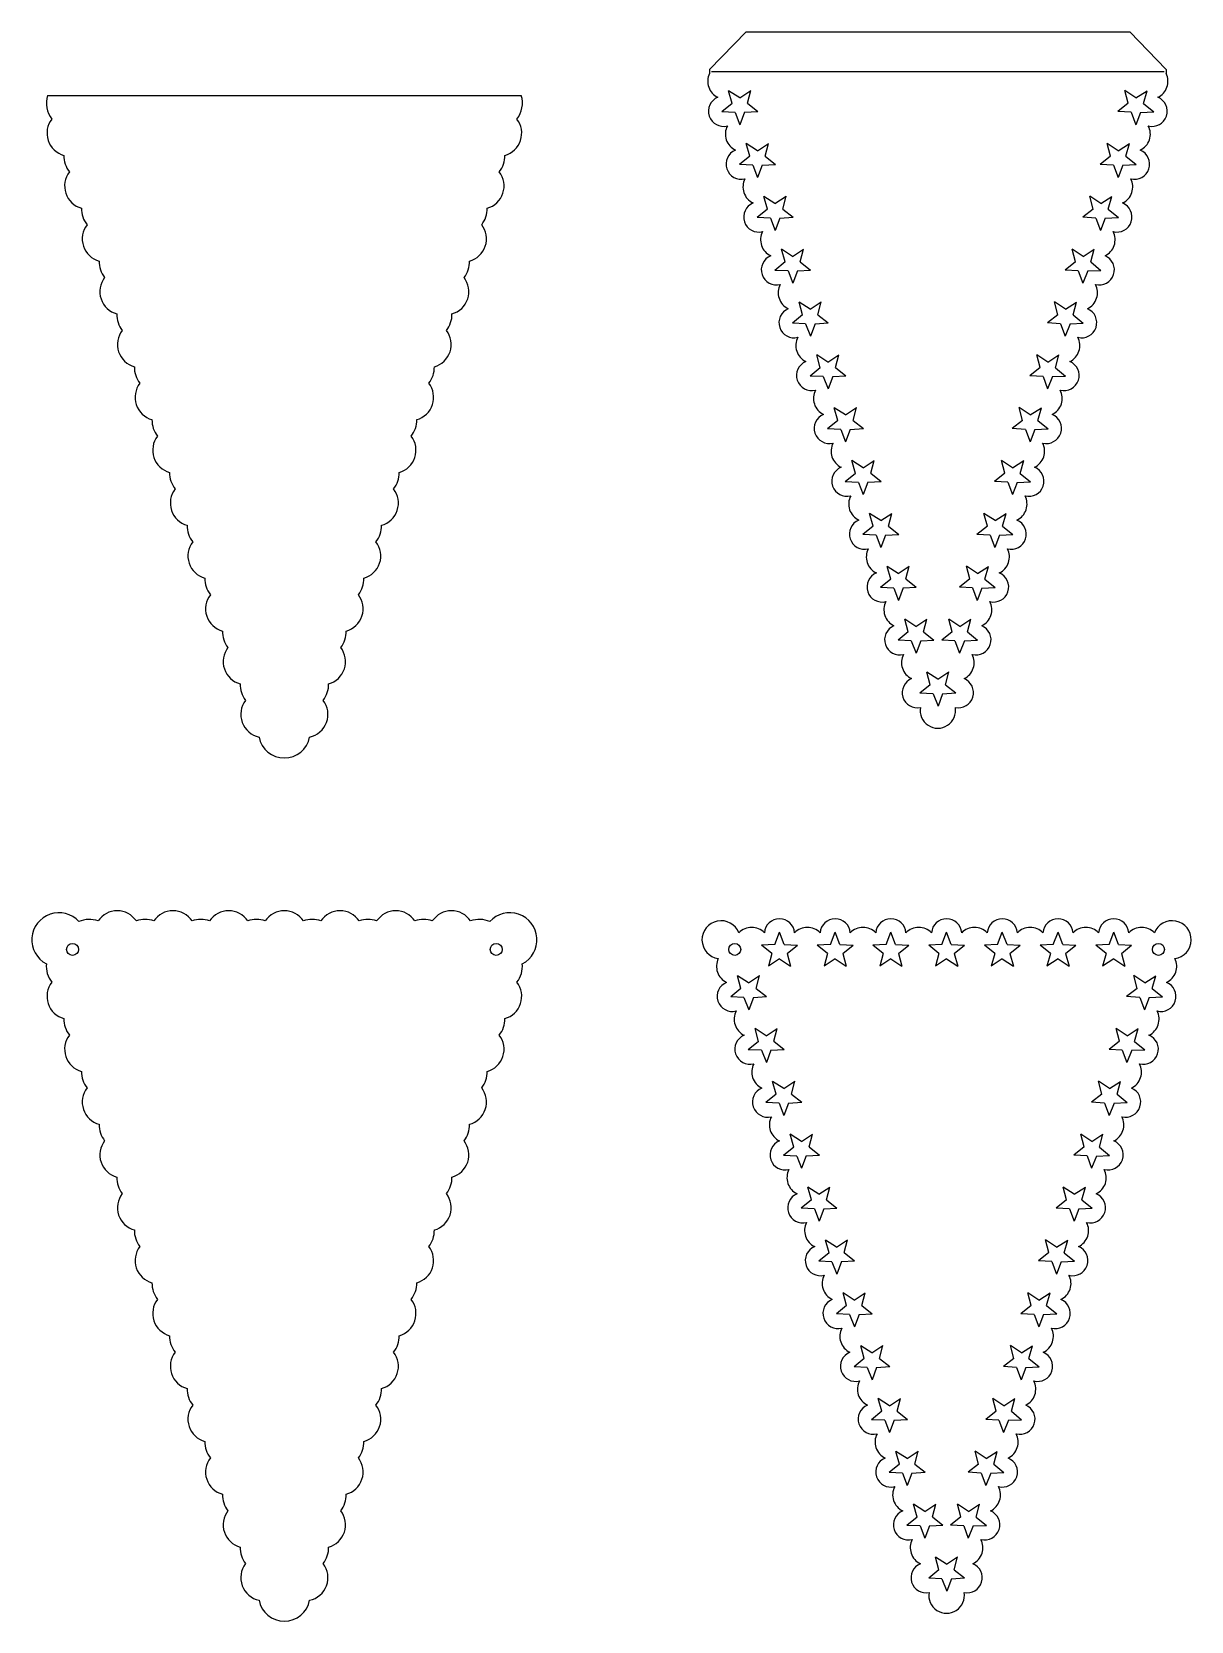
# Model space of a CAD drawing. Extents: x -1634 to -1343, y -378 to 21.
import ezdxf

# ---------------------------------------------------------------- set-up
doc = ezdxf.new("R2010")
doc.units = 0
doc.layers.get('0').update_dxf_attribs({"linetype": 'CONTINUOUS'})

msp = doc.modelspace()

# ---------------------------------------------------------------- linework, layer by layer
for p, q in [((-1454.515443, 21.097792), (-1463.695094, 11.595146)), ((-1454.515443, 21.097792), (-1358.091539, 21.097792)), ((-1358.091539, 21.097792), (-1348.911888, 11.595146)), ((-1463.695094, 11.595146), (-1463.695094, 10.595146)), ((-1463.195101, 11.097792), (-1349.409242, 11.097792)), ((-1348.911888, 11.595146), (-1348.911888, 10.595146)), ((-1630.077237, 5.110629), (-1511.006795, 5.110629)), ((-1456.08672, 4.500451), (-1458.883103, 6.293285)), ((-1457.993456, 3.092889), (-1458.883103, 6.293285)), ((-1456.08672, 4.500451), (-1453.317878, 6.335533)), ((-1454.158834, 3.121999), (-1453.317878, 6.335533)), ((-1358.448148, 3.121999), (-1359.289104, 6.335533)), ((-1356.520262, 4.500451), (-1359.289104, 6.335533)), ((-1356.520262, 4.500451), (-1353.723879, 6.293285)), ((-1354.613526, 3.092889), (-1353.723879, 6.293285)), ((-1457.993456, 3.092889), (-1460.562671, 0.987386)), ((-1457.243998, 0.844514), (-1460.562671, 0.987386)), ((-1457.243998, 0.844514), (-1456.035478, -2.24959)), ((-1454.874071, 0.862505), (-1456.035478, -2.24959)), ((-1454.874071, 0.862505), (-1451.557949, 1.055746)), ((-1454.158834, 3.121999), (-1451.557949, 1.055746)), ((-1358.448148, 3.121999), (-1361.049033, 1.055746)), ((-1357.732911, 0.862505), (-1361.049033, 1.055746)), ((-1357.732911, 0.862505), (-1356.571504, -2.24959)), ((-1355.362984, 0.844514), (-1356.571504, -2.24959)), ((-1355.362984, 0.844514), (-1352.04431, 0.987386)), ((-1354.613526, 3.092889), (-1352.04431, 0.987386)), ((-1453.566267, -10.188677), (-1454.455914, -6.988281)), ((-1451.659531, -8.781115), (-1454.455914, -6.988281)), ((-1451.659531, -8.781115), (-1448.890689, -6.946033)), ((-1449.731645, -10.159567), (-1448.890689, -6.946033)), ((-1360.947451, -8.781115), (-1363.716293, -6.946033)), ((-1362.875337, -10.159567), (-1363.716293, -6.946033)), ((-1360.947451, -8.781115), (-1358.151068, -6.988281)), ((-1359.040715, -10.188677), (-1358.151068, -6.988281)), ((-1453.566267, -10.188677), (-1456.135482, -12.29418)), ((-1449.731645, -10.159567), (-1447.13076, -12.22582)), ((-1362.875337, -10.159567), (-1365.476222, -12.22582)), ((-1359.040715, -10.188677), (-1356.471499, -12.29418)), ((-1452.816809, -12.437052), (-1456.135482, -12.29418)), ((-1452.816809, -12.437052), (-1451.608289, -15.531156)), ((-1450.446882, -12.419061), (-1451.608289, -15.531156)), ((-1450.446882, -12.419061), (-1447.13076, -12.22582)), ((-1362.1601, -12.419061), (-1365.476222, -12.22582)), ((-1362.1601, -12.419061), (-1360.998693, -15.531156)), ((-1359.790173, -12.437052), (-1360.998693, -15.531156)), ((-1359.790173, -12.437052), (-1356.471499, -12.29418)), ((-1449.139078, -23.470243), (-1451.708293, -25.575746)), ((-1449.139078, -23.470243), (-1450.028725, -20.269847)), ((-1447.232342, -22.062681), (-1450.028725, -20.269847)), ((-1447.232342, -22.062681), (-1444.4635, -20.227599)), ((-1445.304456, -23.441133), (-1444.4635, -20.227599)), ((-1445.304456, -23.441133), (-1442.703571, -25.507386)), ((-1367.302526, -23.441133), (-1369.903411, -25.507386)), ((-1367.302526, -23.441133), (-1368.143482, -20.227599)), ((-1365.37464, -22.062681), (-1368.143482, -20.227599)), ((-1365.37464, -22.062681), (-1362.578257, -20.269847)), ((-1363.467904, -23.470243), (-1362.578257, -20.269847)), ((-1363.467904, -23.470243), (-1360.898688, -25.575746)), ((-1448.38962, -25.718618), (-1451.708293, -25.575746)), ((-1448.38962, -25.718618), (-1447.1811, -28.812723)), ((-1446.019693, -25.700627), (-1447.1811, -28.812723)), ((-1446.019693, -25.700627), (-1442.703571, -25.507386)), ((-1366.587289, -25.700627), (-1369.903411, -25.507386)), ((-1366.587289, -25.700627), (-1365.425882, -28.812723)), ((-1364.217362, -25.718618), (-1365.425882, -28.812723)), ((-1364.217362, -25.718618), (-1360.898688, -25.575746)), ((-1442.805153, -35.344247), (-1445.601536, -33.551414)), ((-1444.711889, -36.751809), (-1445.601536, -33.551414)), ((-1442.805153, -35.344247), (-1440.036311, -33.509165)), ((-1440.877267, -36.7227), (-1440.036311, -33.509165)), ((-1371.729715, -36.7227), (-1372.570671, -33.509165)), ((-1369.801829, -35.344247), (-1372.570671, -33.509165)), ((-1369.801829, -35.344247), (-1367.005446, -33.551414)), ((-1367.895093, -36.751809), (-1367.005446, -33.551414)), ((-1444.711889, -36.751809), (-1447.281104, -38.857312)), ((-1443.962431, -39.000184), (-1447.281104, -38.857312)), ((-1443.962431, -39.000184), (-1442.753911, -42.094289)), ((-1441.592504, -38.982193), (-1442.753911, -42.094289)), ((-1441.592504, -38.982193), (-1438.276382, -38.788953)), ((-1440.877267, -36.7227), (-1438.276382, -38.788953)), ((-1371.729715, -36.7227), (-1374.3306, -38.788953)), ((-1371.014478, -38.982193), (-1374.3306, -38.788953)), ((-1371.014478, -38.982193), (-1369.853071, -42.094289)), ((-1368.644551, -39.000184), (-1369.853071, -42.094289)), ((-1368.644551, -39.000184), (-1365.325877, -38.857312)), ((-1367.895093, -36.751809), (-1365.325877, -38.857312)), ((-1440.2847, -50.033375), (-1441.174347, -46.83298)), ((-1438.377964, -48.625813), (-1441.174347, -46.83298)), ((-1438.377964, -48.625813), (-1435.609122, -46.790731)), ((-1436.450078, -50.004266), (-1435.609122, -46.790731)), ((-1376.156904, -50.004266), (-1376.99786, -46.790731)), ((-1374.229018, -48.625813), (-1376.99786, -46.790731)), ((-1374.229018, -48.625813), (-1371.432635, -46.83298)), ((-1372.322282, -50.033375), (-1371.432635, -46.83298)), ((-1440.2847, -50.033375), (-1442.853916, -52.138878)), ((-1436.450078, -50.004266), (-1433.849193, -52.070519)), ((-1376.156904, -50.004266), (-1378.757789, -52.070519)), ((-1372.322282, -50.033375), (-1369.753066, -52.138878)), ((-1439.535242, -52.28175), (-1442.853916, -52.138878)), ((-1439.535242, -52.28175), (-1438.326722, -55.375855)), ((-1437.165315, -52.263759), (-1438.326722, -55.375855)), ((-1437.165315, -52.263759), (-1433.849193, -52.070519)), ((-1375.441667, -52.263759), (-1378.757789, -52.070519)), ((-1375.441667, -52.263759), (-1374.28026, -55.375855)), ((-1373.07174, -52.28175), (-1374.28026, -55.375855)), ((-1373.07174, -52.28175), (-1369.753066, -52.138878)), ((-1435.857511, -63.314941), (-1438.426727, -65.420444)), ((-1435.857511, -63.314941), (-1436.747158, -60.114546)), ((-1433.950775, -61.907379), (-1436.747158, -60.114546)), ((-1433.950775, -61.907379), (-1431.181933, -60.072297)), ((-1432.022889, -63.285832), (-1431.181933, -60.072297)), ((-1432.022889, -63.285832), (-1429.422004, -65.352085)), ((-1380.584093, -63.285832), (-1383.184978, -65.352085)), ((-1380.584093, -63.285832), (-1381.425049, -60.072297)), ((-1378.656207, -61.907379), (-1381.425049, -60.072297)), ((-1378.656207, -61.907379), (-1375.859824, -60.114546)), ((-1376.749471, -63.314941), (-1375.859824, -60.114546)), ((-1376.749471, -63.314941), (-1374.180255, -65.420444)), ((-1435.108053, -65.563316), (-1438.426727, -65.420444)), ((-1435.108053, -65.563316), (-1433.899533, -68.657421)), ((-1432.738126, -65.545325), (-1433.899533, -68.657421)), ((-1432.738126, -65.545325), (-1429.422004, -65.352085)), ((-1379.868856, -65.545325), (-1383.184978, -65.352085)), ((-1379.868856, -65.545325), (-1378.707449, -68.657421)), ((-1377.498929, -65.563316), (-1378.707449, -68.657421)), ((-1377.498929, -65.563316), (-1374.180255, -65.420444)), ((-1431.430322, -76.596508), (-1432.319969, -73.396112)), ((-1429.523586, -75.188945), (-1432.319969, -73.396112)), ((-1429.523586, -75.188945), (-1426.754744, -73.353863)), ((-1427.5957, -76.567398), (-1426.754744, -73.353863)), ((-1385.011282, -76.567398), (-1385.852238, -73.353863)), ((-1383.083396, -75.188945), (-1385.852238, -73.353863)), ((-1383.083396, -75.188945), (-1380.287013, -73.396112)), ((-1381.17666, -76.596508), (-1380.287013, -73.396112)), ((-1431.430322, -76.596508), (-1433.999538, -78.70201)), ((-1430.680864, -78.844882), (-1433.999538, -78.70201)), ((-1430.680864, -78.844882), (-1429.472344, -81.938987)), ((-1428.310937, -78.826891), (-1429.472344, -81.938987)), ((-1428.310937, -78.826891), (-1424.994815, -78.633651)), ((-1427.5957, -76.567398), (-1424.994815, -78.633651)), ((-1385.011282, -76.567398), (-1387.612167, -78.633651)), ((-1384.296045, -78.826891), (-1387.612167, -78.633651)), ((-1384.296045, -78.826891), (-1383.134638, -81.938987)), ((-1381.926118, -78.844882), (-1383.134638, -81.938987)), ((-1381.926118, -78.844882), (-1378.607444, -78.70201)), ((-1381.17666, -76.596508), (-1378.607444, -78.70201)), ((-1427.003133, -89.878074), (-1427.89278, -86.677678)), ((-1425.096397, -88.470511), (-1427.89278, -86.677678)), ((-1425.096397, -88.470511), (-1422.327555, -86.635429)), ((-1423.168511, -89.848964), (-1422.327555, -86.635429)), ((-1389.438471, -89.848964), (-1390.279427, -86.635429)), ((-1387.510585, -88.470511), (-1390.279427, -86.635429)), ((-1387.510585, -88.470511), (-1384.714202, -86.677678)), ((-1385.603849, -89.878074), (-1384.714202, -86.677678)), ((-1427.003133, -89.878074), (-1429.572349, -91.983576)), ((-1423.168511, -89.848964), (-1420.567626, -91.915217)), ((-1389.438471, -89.848964), (-1392.039356, -91.915217)), ((-1385.603849, -89.878074), (-1383.034633, -91.983576)), ((-1426.253675, -92.126448), (-1429.572349, -91.983576)), ((-1426.253675, -92.126448), (-1425.045155, -95.220553)), ((-1423.883748, -92.108457), (-1425.045155, -95.220553)), ((-1423.883748, -92.108457), (-1420.567626, -91.915217)), ((-1388.723234, -92.108457), (-1392.039356, -91.915217)), ((-1388.723234, -92.108457), (-1387.561827, -95.220553)), ((-1386.353307, -92.126448), (-1387.561827, -95.220553)), ((-1386.353307, -92.126448), (-1383.034633, -91.983576)), ((-1422.575944, -103.15964), (-1425.14516, -105.265142)), ((-1422.575944, -103.15964), (-1423.465591, -99.959244)), ((-1420.669208, -101.752077), (-1423.465591, -99.959244)), ((-1420.669208, -101.752077), (-1417.900366, -99.916995)), ((-1418.741322, -103.13053), (-1417.900366, -99.916995)), ((-1418.741322, -103.13053), (-1416.140437, -105.196783)), ((-1393.86566, -103.13053), (-1396.466545, -105.196783)), ((-1393.86566, -103.13053), (-1394.706616, -99.916995)), ((-1391.937774, -101.752077), (-1394.706616, -99.916995)), ((-1391.937774, -101.752077), (-1389.141391, -99.959244)), ((-1390.031038, -103.15964), (-1389.141391, -99.959244)), ((-1390.031038, -103.15964), (-1387.461822, -105.265142)), ((-1421.826486, -105.408014), (-1425.14516, -105.265142)), ((-1421.826486, -105.408014), (-1420.617966, -108.502119)), ((-1419.456559, -105.390024), (-1420.617966, -108.502119)), ((-1419.456559, -105.390024), (-1416.140437, -105.196783)), ((-1393.150423, -105.390024), (-1396.466545, -105.196783)), ((-1393.150423, -105.390024), (-1391.989016, -108.502119)), ((-1390.780496, -105.408014), (-1391.989016, -108.502119)), ((-1390.780496, -105.408014), (-1387.461822, -105.265142)), ((-1418.148755, -116.441206), (-1419.038402, -113.24081)), ((-1416.242019, -115.033643), (-1419.038402, -113.24081)), ((-1416.242019, -115.033643), (-1413.473177, -113.198561)), ((-1414.314133, -116.412096), (-1413.473177, -113.198561)), ((-1398.292849, -116.412096), (-1399.133805, -113.198561)), ((-1396.364963, -115.033643), (-1399.133805, -113.198561)), ((-1396.364963, -115.033643), (-1393.56858, -113.24081)), ((-1394.458227, -116.441206), (-1393.56858, -113.24081)), ((-1418.148755, -116.441206), (-1420.717971, -118.546709)), ((-1417.399297, -118.68958), (-1420.717971, -118.546709)), ((-1417.399297, -118.68958), (-1416.190777, -121.783685)), ((-1415.02937, -118.67159), (-1416.190777, -121.783685)), ((-1415.02937, -118.67159), (-1411.713248, -118.478349)), ((-1414.314133, -116.412096), (-1411.713248, -118.478349)), ((-1398.292849, -116.412096), (-1400.893734, -118.478349)), ((-1397.577612, -118.67159), (-1400.893734, -118.478349)), ((-1397.577612, -118.67159), (-1396.416205, -121.783685)), ((-1395.207685, -118.68958), (-1396.416205, -121.783685)), ((-1395.207685, -118.68958), (-1391.889011, -118.546709)), ((-1394.458227, -116.441206), (-1391.889011, -118.546709)), ((-1413.721566, -129.722772), (-1414.611213, -126.522376)), ((-1411.81483, -128.315209), (-1414.611213, -126.522376)), ((-1411.81483, -128.315209), (-1409.045988, -126.480127)), ((-1409.886944, -129.693662), (-1409.045988, -126.480127)), ((-1400.792152, -128.315209), (-1403.560994, -126.480127)), ((-1402.720038, -129.693662), (-1403.560994, -126.480127)), ((-1400.792152, -128.315209), (-1397.995769, -126.522376)), ((-1398.885416, -129.722772), (-1397.995769, -126.522376)), ((-1413.721566, -129.722772), (-1416.290782, -131.828275)), ((-1410.602181, -131.953156), (-1407.286059, -131.759915)), ((-1409.886944, -129.693662), (-1407.286059, -131.759915)), ((-1402.720038, -129.693662), (-1405.320923, -131.759915)), ((-1402.004801, -131.953156), (-1405.320923, -131.759915)), ((-1398.885416, -129.722772), (-1396.3162, -131.828275)), ((-1412.972108, -131.971147), (-1416.290782, -131.828275)), ((-1412.972108, -131.971147), (-1411.763588, -135.065251)), ((-1410.602181, -131.953156), (-1411.763588, -135.065251)), ((-1402.004801, -131.953156), (-1400.843394, -135.065251)), ((-1399.634874, -131.971147), (-1400.843394, -135.065251)), ((-1399.634874, -131.971147), (-1396.3162, -131.828275)), ((-1406.314176, -141.596776), (-1403.545334, -139.761693)), ((-1404.386291, -142.975228), (-1403.545334, -139.761693)), ((-1408.220912, -143.004338), (-1410.790128, -145.109841)), ((-1406.314176, -141.596776), (-1409.110559, -139.803942)), ((-1408.220912, -143.004338), (-1409.110559, -139.803942)), ((-1404.386291, -142.975228), (-1401.785405, -145.041481)), ((-1407.471454, -145.252713), (-1410.790128, -145.109841)), ((-1407.471454, -145.252713), (-1406.262934, -148.346817)), ((-1405.101528, -145.234722), (-1406.262934, -148.346817)), ((-1405.101528, -145.234722), (-1401.785405, -145.041481)), ((-1447.288671, -208.265357), (-1446.103673, -205.162167)), ((-1444.918676, -208.265357), (-1446.103673, -205.162167)), ((-1433.288671, -208.265357), (-1432.103673, -205.162167)), ((-1430.918676, -208.265357), (-1432.103673, -205.162167)), ((-1419.288671, -208.265357), (-1418.103673, -205.162167)), ((-1416.918676, -208.265357), (-1418.103673, -205.162167)), ((-1405.288671, -208.265357), (-1404.103673, -205.162167)), ((-1402.918676, -208.265357), (-1404.103673, -205.162167)), ((-1391.288671, -208.265357), (-1390.103673, -205.162167)), ((-1388.918676, -208.265357), (-1390.103673, -205.162167)), ((-1377.288671, -208.265357), (-1376.103673, -205.162167)), ((-1374.918676, -208.265357), (-1376.103673, -205.162167)), ((-1363.288671, -208.265357), (-1362.103673, -205.162167)), ((-1360.918676, -208.265357), (-1362.103673, -205.162167)), ((-1447.288671, -208.265357), (-1450.606164, -208.433418)), ((-1448.021039, -210.519356), (-1450.606164, -208.433418)), ((-1448.021039, -210.519356), (-1448.886366, -213.726414)), ((-1444.918676, -208.265357), (-1441.601183, -208.433418)), ((-1444.186307, -210.519356), (-1441.601183, -208.433418)), ((-1444.186307, -210.519356), (-1443.320981, -213.726414)), ((-1433.288671, -208.265357), (-1436.606164, -208.433418)), ((-1434.021039, -210.519356), (-1436.606164, -208.433418)), ((-1434.021039, -210.519356), (-1434.886366, -213.726414)), ((-1430.918676, -208.265357), (-1427.601183, -208.433418)), ((-1430.186307, -210.519356), (-1427.601183, -208.433418)), ((-1430.186307, -210.519356), (-1429.320981, -213.726414)), ((-1419.288671, -208.265357), (-1422.606164, -208.433418)), ((-1420.021039, -210.519356), (-1422.606164, -208.433418)), ((-1420.021039, -210.519356), (-1420.886366, -213.726414)), ((-1416.918676, -208.265357), (-1413.601183, -208.433418)), ((-1416.186307, -210.519356), (-1413.601183, -208.433418)), ((-1416.186307, -210.519356), (-1415.320981, -213.726414)), ((-1405.288671, -208.265357), (-1408.606164, -208.433418)), ((-1406.021039, -210.519356), (-1408.606164, -208.433418)), ((-1406.021039, -210.519356), (-1406.886366, -213.726414)), ((-1402.918676, -208.265357), (-1399.601183, -208.433418)), ((-1402.186307, -210.519356), (-1399.601183, -208.433418)), ((-1402.186307, -210.519356), (-1401.320981, -213.726414)), ((-1391.288671, -208.265357), (-1394.606164, -208.433418)), ((-1392.021039, -210.519356), (-1394.606164, -208.433418)), ((-1392.021039, -210.519356), (-1392.886366, -213.726414)), ((-1388.918676, -208.265357), (-1385.601183, -208.433418)), ((-1388.186307, -210.519356), (-1385.601183, -208.433418)), ((-1388.186307, -210.519356), (-1387.320981, -213.726414)), ((-1377.288671, -208.265357), (-1380.606164, -208.433418)), ((-1378.021039, -210.519356), (-1380.606164, -208.433418)), ((-1378.021039, -210.519356), (-1378.886366, -213.726414)), ((-1374.918676, -208.265357), (-1371.601183, -208.433418)), ((-1374.186307, -210.519356), (-1371.601183, -208.433418)), ((-1374.186307, -210.519356), (-1373.320981, -213.726414)), ((-1363.288671, -208.265357), (-1366.606164, -208.433418)), ((-1364.021039, -210.519356), (-1366.606164, -208.433418)), ((-1364.021039, -210.519356), (-1364.886366, -213.726414)), ((-1360.918676, -208.265357), (-1357.601183, -208.433418)), ((-1360.186307, -210.519356), (-1357.601183, -208.433418)), ((-1360.186307, -210.519356), (-1359.320981, -213.726414)), ((-1446.103673, -211.912404), (-1448.886366, -213.726414)), ((-1446.103673, -211.912404), (-1443.320981, -213.726414)), ((-1432.103673, -211.912404), (-1434.886366, -213.726414)), ((-1432.103673, -211.912404), (-1429.320981, -213.726414)), ((-1418.103673, -211.912404), (-1420.886366, -213.726414)), ((-1418.103673, -211.912404), (-1415.320981, -213.726414)), ((-1404.103673, -211.912404), (-1406.886366, -213.726414)), ((-1404.103673, -211.912404), (-1401.320981, -213.726414)), ((-1390.103673, -211.912404), (-1392.886366, -213.726414)), ((-1390.103673, -211.912404), (-1387.320981, -213.726414)), ((-1376.103673, -211.912404), (-1378.886366, -213.726414)), ((-1376.103673, -211.912404), (-1373.320981, -213.726414)), ((-1362.103673, -211.912404), (-1364.886366, -213.726414)), ((-1362.103673, -211.912404), (-1359.320981, -213.726414)), ((-1455.793638, -219.326446), (-1458.362854, -221.431949)), ((-1455.793638, -219.326446), (-1456.683285, -216.12605)), ((-1453.886902, -217.918884), (-1456.683285, -216.12605)), ((-1453.886902, -217.918884), (-1451.11806, -216.083802)), ((-1451.959017, -219.297336), (-1451.11806, -216.083802)), ((-1451.959017, -219.297336), (-1449.358131, -221.363589)), ((-1356.24833, -219.297336), (-1358.849215, -221.363589)), ((-1354.320444, -217.918884), (-1357.089286, -216.083802)), ((-1356.24833, -219.297336), (-1357.089286, -216.083802)), ((-1354.320444, -217.918884), (-1351.524061, -216.12605)), ((-1352.413708, -219.326446), (-1351.524061, -216.12605)), ((-1352.413708, -219.326446), (-1349.844493, -221.431949)), ((-1455.04418, -221.574821), (-1458.362854, -221.431949)), ((-1455.04418, -221.574821), (-1453.83566, -224.668925)), ((-1452.674254, -221.55683), (-1453.83566, -224.668925)), ((-1452.674254, -221.55683), (-1449.358131, -221.363589)), ((-1355.533093, -221.55683), (-1358.849215, -221.363589)), ((-1355.533093, -221.55683), (-1354.371686, -224.668925)), ((-1353.163166, -221.574821), (-1354.371686, -224.668925)), ((-1353.163166, -221.574821), (-1349.844493, -221.431949)), ((-1449.459713, -231.20045), (-1452.256096, -229.407616)), ((-1451.366449, -232.608012), (-1452.256096, -229.407616)), ((-1449.459713, -231.20045), (-1446.690871, -229.365368)), ((-1447.531828, -232.578902), (-1446.690871, -229.365368)), ((-1360.675519, -232.578902), (-1361.516475, -229.365368)), ((-1358.747633, -231.20045), (-1361.516475, -229.365368)), ((-1358.747633, -231.20045), (-1355.95125, -229.407616)), ((-1356.840897, -232.608012), (-1355.95125, -229.407616)), ((-1451.366449, -232.608012), (-1453.935665, -234.713515)), ((-1450.616991, -234.856387), (-1453.935665, -234.713515)), ((-1450.616991, -234.856387), (-1449.408471, -237.950491)), ((-1448.247065, -234.838396), (-1449.408471, -237.950491)), ((-1448.247065, -234.838396), (-1444.930942, -234.645155)), ((-1447.531828, -232.578902), (-1444.930942, -234.645155)), ((-1360.675519, -232.578902), (-1363.276404, -234.645155)), ((-1359.960282, -234.838396), (-1363.276404, -234.645155)), ((-1359.960282, -234.838396), (-1358.798875, -237.950491)), ((-1357.590355, -234.856387), (-1358.798875, -237.950491)), ((-1357.590355, -234.856387), (-1354.271682, -234.713515)), ((-1356.840897, -232.608012), (-1354.271682, -234.713515)), ((-1445.032524, -244.482016), (-1447.828907, -242.689182)), ((-1446.93926, -245.889578), (-1447.828907, -242.689182)), ((-1445.032524, -244.482016), (-1442.263682, -242.646934)), ((-1443.104639, -245.860468), (-1442.263682, -242.646934)), ((-1365.102708, -245.860468), (-1365.943664, -242.646934)), ((-1363.174822, -244.482016), (-1365.943664, -242.646934)), ((-1363.174822, -244.482016), (-1360.378439, -242.689182)), ((-1361.268086, -245.889578), (-1360.378439, -242.689182)), ((-1446.93926, -245.889578), (-1449.508476, -247.995081)), ((-1443.104639, -245.860468), (-1440.503753, -247.926721)), ((-1365.102708, -245.860468), (-1367.703593, -247.926721)), ((-1361.268086, -245.889578), (-1358.698871, -247.995081)), ((-1446.189802, -248.137953), (-1449.508476, -247.995081)), ((-1446.189802, -248.137953), (-1444.981282, -251.232058)), ((-1443.819876, -248.119962), (-1444.981282, -251.232058)), ((-1443.819876, -248.119962), (-1440.503753, -247.926721)), ((-1364.387471, -248.119962), (-1367.703593, -247.926721)), ((-1364.387471, -248.119962), (-1363.226064, -251.232058)), ((-1362.017544, -248.137953), (-1363.226064, -251.232058)), ((-1362.017544, -248.137953), (-1358.698871, -247.995081)), ((-1442.512071, -259.171144), (-1445.081287, -261.276647)), ((-1442.512071, -259.171144), (-1443.401718, -255.970749)), ((-1440.605335, -257.763582), (-1443.401718, -255.970749)), ((-1440.605335, -257.763582), (-1437.836493, -255.9285)), ((-1438.67745, -259.142035), (-1437.836493, -255.9285)), ((-1438.67745, -259.142035), (-1436.076564, -261.208288)), ((-1369.529897, -259.142035), (-1372.130782, -261.208288)), ((-1369.529897, -259.142035), (-1370.370853, -255.9285)), ((-1367.602011, -257.763582), (-1370.370853, -255.9285)), ((-1367.602011, -257.763582), (-1364.805628, -255.970749)), ((-1365.695275, -259.171144), (-1364.805628, -255.970749)), ((-1365.695275, -259.171144), (-1363.12606, -261.276647)), ((-1441.762613, -261.419519), (-1445.081287, -261.276647)), ((-1441.762613, -261.419519), (-1440.554093, -264.513624)), ((-1439.392687, -261.401528), (-1440.554093, -264.513624)), ((-1439.392687, -261.401528), (-1436.076564, -261.208288)), ((-1368.81466, -261.401528), (-1372.130782, -261.208288)), ((-1368.81466, -261.401528), (-1367.653253, -264.513624)), ((-1366.444733, -261.419519), (-1367.653253, -264.513624)), ((-1366.444733, -261.419519), (-1363.12606, -261.276647)), ((-1436.178146, -271.045148), (-1438.974529, -269.252315)), ((-1438.084882, -272.45271), (-1438.974529, -269.252315)), ((-1436.178146, -271.045148), (-1433.409304, -269.210066)), ((-1434.250261, -272.423601), (-1433.409304, -269.210066)), ((-1373.957086, -272.423601), (-1374.798042, -269.210066)), ((-1372.0292, -271.045148), (-1374.798042, -269.210066)), ((-1372.0292, -271.045148), (-1369.232817, -269.252315)), ((-1370.122464, -272.45271), (-1369.232817, -269.252315)), ((-1438.084882, -272.45271), (-1440.654098, -274.558213)), ((-1437.335424, -274.701085), (-1440.654098, -274.558213)), ((-1437.335424, -274.701085), (-1436.126904, -277.79519)), ((-1434.965498, -274.683094), (-1436.126904, -277.79519)), ((-1434.965498, -274.683094), (-1431.649375, -274.489854)), ((-1434.250261, -272.423601), (-1431.649375, -274.489854)), ((-1373.957086, -272.423601), (-1376.557971, -274.489854)), ((-1373.241849, -274.683094), (-1376.557971, -274.489854)), ((-1373.241849, -274.683094), (-1372.080442, -277.79519)), ((-1370.871922, -274.701085), (-1372.080442, -277.79519)), ((-1370.871922, -274.701085), (-1367.553249, -274.558213)), ((-1370.122464, -272.45271), (-1367.553249, -274.558213)), ((-1431.750957, -284.326714), (-1434.54734, -282.533881)), ((-1433.657693, -285.734276), (-1434.54734, -282.533881)), ((-1431.750957, -284.326714), (-1428.982115, -282.491632)), ((-1429.823072, -285.705167), (-1428.982115, -282.491632)), ((-1378.384275, -285.705167), (-1379.225231, -282.491632)), ((-1376.456389, -284.326714), (-1379.225231, -282.491632)), ((-1376.456389, -284.326714), (-1373.660006, -282.533881)), ((-1374.549653, -285.734276), (-1373.660006, -282.533881)), ((-1433.657693, -285.734276), (-1436.226909, -287.839779)), ((-1429.823072, -285.705167), (-1427.222186, -287.77142)), ((-1378.384275, -285.705167), (-1380.98516, -287.77142)), ((-1374.549653, -285.734276), (-1371.980438, -287.839779)), ((-1432.908235, -287.982651), (-1436.226909, -287.839779)), ((-1432.908235, -287.982651), (-1431.699715, -291.076756)), ((-1430.538309, -287.96466), (-1431.699715, -291.076756)), ((-1430.538309, -287.96466), (-1427.222186, -287.77142)), ((-1377.669038, -287.96466), (-1380.98516, -287.77142)), ((-1377.669038, -287.96466), (-1376.507631, -291.076756)), ((-1375.299111, -287.982651), (-1376.507631, -291.076756)), ((-1375.299111, -287.982651), (-1371.980438, -287.839779)), ((-1429.230504, -299.015843), (-1431.79972, -301.121345)), ((-1427.323768, -297.60828), (-1430.120151, -295.815447)), ((-1429.230504, -299.015843), (-1430.120151, -295.815447)), ((-1427.323768, -297.60828), (-1424.554926, -295.773198)), ((-1425.395883, -298.986733), (-1424.554926, -295.773198)), ((-1425.395883, -298.986733), (-1422.794997, -301.052986)), ((-1382.811464, -298.986733), (-1385.412349, -301.052986)), ((-1380.883578, -297.60828), (-1383.65242, -295.773198)), ((-1382.811464, -298.986733), (-1383.65242, -295.773198)), ((-1380.883578, -297.60828), (-1378.087195, -295.815447)), ((-1378.976842, -299.015843), (-1378.087195, -295.815447)), ((-1378.976842, -299.015843), (-1376.407627, -301.121345)), ((-1428.481046, -301.264217), (-1431.79972, -301.121345)), ((-1428.481046, -301.264217), (-1427.272526, -304.358322)), ((-1426.11112, -301.246226), (-1427.272526, -304.358322)), ((-1426.11112, -301.246226), (-1422.794997, -301.052986)), ((-1382.096227, -301.246226), (-1385.412349, -301.052986)), ((-1382.096227, -301.246226), (-1380.93482, -304.358322)), ((-1379.7263, -301.264217), (-1380.93482, -304.358322)), ((-1379.7263, -301.264217), (-1376.407627, -301.121345)), ((-1422.896579, -310.889846), (-1425.692962, -309.097013)), ((-1424.803315, -312.297409), (-1425.692962, -309.097013)), ((-1422.896579, -310.889846), (-1420.127737, -309.054764)), ((-1420.968694, -312.268299), (-1420.127737, -309.054764)), ((-1387.238653, -312.268299), (-1388.079609, -309.054764)), ((-1385.310767, -310.889846), (-1388.079609, -309.054764)), ((-1385.310767, -310.889846), (-1382.514384, -309.097013)), ((-1383.404031, -312.297409), (-1382.514384, -309.097013)), ((-1424.803315, -312.297409), (-1427.372531, -314.402911)), ((-1424.053857, -314.545783), (-1427.372531, -314.402911)), ((-1424.053857, -314.545783), (-1422.845337, -317.639888)), ((-1421.683931, -314.527792), (-1422.845337, -317.639888)), ((-1421.683931, -314.527792), (-1418.367808, -314.334552)), ((-1420.968694, -312.268299), (-1418.367808, -314.334552)), ((-1387.238653, -312.268299), (-1389.839538, -314.334552)), ((-1386.523416, -314.527792), (-1389.839538, -314.334552)), ((-1386.523416, -314.527792), (-1385.362009, -317.639888)), ((-1384.153489, -314.545783), (-1385.362009, -317.639888)), ((-1384.153489, -314.545783), (-1380.834816, -314.402911)), ((-1383.404031, -312.297409), (-1380.834816, -314.402911)), ((-1418.46939, -324.171412), (-1421.265773, -322.378579)), ((-1420.376126, -325.578975), (-1421.265773, -322.378579)), ((-1418.46939, -324.171412), (-1415.700548, -322.33633)), ((-1416.541505, -325.549865), (-1415.700548, -322.33633)), ((-1391.665842, -325.549865), (-1392.506798, -322.33633)), ((-1389.737956, -324.171412), (-1392.506798, -322.33633)), ((-1389.737956, -324.171412), (-1386.941573, -322.378579)), ((-1387.83122, -325.578975), (-1386.941573, -322.378579)), ((-1420.376126, -325.578975), (-1422.945342, -327.684477)), ((-1416.541505, -325.549865), (-1413.940619, -327.616118)), ((-1391.665842, -325.549865), (-1394.266727, -327.616118)), ((-1387.83122, -325.578975), (-1385.262005, -327.684477)), ((-1419.626668, -327.827349), (-1422.945342, -327.684477)), ((-1419.626668, -327.827349), (-1418.418148, -330.921454)), ((-1417.256742, -327.809358), (-1418.418148, -330.921454)), ((-1417.256742, -327.809358), (-1413.940619, -327.616118)), ((-1390.950605, -327.809358), (-1394.266727, -327.616118)), ((-1390.950605, -327.809358), (-1389.789198, -330.921454)), ((-1388.580678, -327.827349), (-1389.789198, -330.921454)), ((-1388.580678, -327.827349), (-1385.262005, -327.684477)), ((-1415.948937, -338.860541), (-1418.518153, -340.966044)), ((-1414.042201, -337.452978), (-1416.838584, -335.660145)), ((-1415.948937, -338.860541), (-1416.838584, -335.660145)), ((-1414.042201, -337.452978), (-1411.273359, -335.617896)), ((-1412.114316, -338.831431), (-1411.273359, -335.617896)), ((-1412.114316, -338.831431), (-1409.51343, -340.897684)), ((-1396.093031, -338.831431), (-1398.693916, -340.897684)), ((-1396.093031, -338.831431), (-1396.933987, -335.617896)), ((-1394.165145, -337.452978), (-1396.933987, -335.617896)), ((-1394.165145, -337.452978), (-1391.368762, -335.660145)), ((-1392.258409, -338.860541), (-1391.368762, -335.660145)), ((-1392.258409, -338.860541), (-1389.689194, -340.966044)), ((-1415.199479, -341.108915), (-1418.518153, -340.966044)), ((-1415.199479, -341.108915), (-1413.990959, -344.20302)), ((-1412.829553, -341.090925), (-1413.990959, -344.20302)), ((-1412.829553, -341.090925), (-1409.51343, -340.897684)), ((-1395.377794, -341.090925), (-1398.693916, -340.897684)), ((-1395.377794, -341.090925), (-1394.216387, -344.20302)), ((-1393.007867, -341.108915), (-1394.216387, -344.20302)), ((-1393.007867, -341.108915), (-1389.689194, -340.966044)), ((-1409.615012, -350.734544), (-1412.411395, -348.941711)), ((-1411.521748, -352.142107), (-1412.411395, -348.941711)), ((-1409.615012, -350.734544), (-1406.84617, -348.899462)), ((-1407.687127, -352.112997), (-1406.84617, -348.899462)), ((-1398.592334, -350.734544), (-1401.361176, -348.899462)), ((-1400.52022, -352.112997), (-1401.361176, -348.899462)), ((-1398.592334, -350.734544), (-1395.795951, -348.941711)), ((-1396.685598, -352.142107), (-1395.795951, -348.941711)), ((-1411.521748, -352.142107), (-1414.090964, -354.24761)), ((-1410.77229, -354.390482), (-1414.090964, -354.24761)), ((-1410.77229, -354.390482), (-1409.56377, -357.484586)), ((-1408.402364, -354.372491), (-1409.56377, -357.484586)), ((-1408.402364, -354.372491), (-1405.086241, -354.17925)), ((-1407.687127, -352.112997), (-1405.086241, -354.17925)), ((-1400.52022, -352.112997), (-1403.121105, -354.17925)), ((-1399.804983, -354.372491), (-1403.121105, -354.17925)), ((-1399.804983, -354.372491), (-1398.643576, -357.484586)), ((-1397.435056, -354.390482), (-1398.643576, -357.484586)), ((-1397.435056, -354.390482), (-1394.116383, -354.24761)), ((-1396.685598, -352.142107), (-1394.116383, -354.24761)), ((-1404.114359, -364.016111), (-1406.910741, -362.223277)), ((-1406.021095, -365.423673), (-1406.910741, -362.223277)), ((-1404.114359, -364.016111), (-1401.345517, -362.181028)), ((-1402.186473, -365.394563), (-1401.345517, -362.181028)), ((-1406.021095, -365.423673), (-1408.59031, -367.529176)), ((-1402.90171, -367.654057), (-1399.585587, -367.460816)), ((-1402.186473, -365.394563), (-1399.585587, -367.460816)), ((-1405.271636, -367.672048), (-1408.59031, -367.529176)), ((-1405.271636, -367.672048), (-1404.063116, -370.766152)), ((-1402.90171, -367.654057), (-1404.063116, -370.766152))]:
    msp.add_line(p, q)
for centre in [(-1623.785585, -209.504221), (-1517.298448, -209.504221), (-1457.347242, -209.504221), (-1350.860105, -209.504221)]:
    msp.add_circle(centre, 1.5)
for centre, radius, start, end in [((-1459.672885, 8.66263), 4.462374, 154.337516, 244.457176), ((-1352.934097, 8.66263), 4.462374, 295.542824, 25.662484), ((-1623.91141, 3.175467), 6.462374, 162.575389, 218.235047), ((-1517.172622, 3.175467), 6.462374, 321.764953, 17.424611), ((-1460.158895, 1.121978), 3.797269, 112.254408, 284.615492), ((-1352.448087, 1.121978), 3.797269, 255.384508, 67.745592), ((-1624.39742, -4.365185), 5.797269, 142.350291, 254.519609), ((-1516.686612, -4.365185), 5.797269, 285.480391, 37.649709), ((-1455.245696, -4.618936), 4.462374, 152.412724, 244.457176), ((-1357.361286, -4.618936), 4.462374, 295.542824, 27.587276), ((-1619.484221, -10.1061), 6.462374, 178.634853, 218.235047), ((-1521.599811, -10.1061), 6.462374, 321.764953, 1.365147), ((-1455.731706, -12.159588), 3.797269, 112.254408, 284.615492), ((-1356.875276, -12.159588), 3.797269, 255.384508, 67.745592), ((-1619.970231, -17.646751), 5.797269, 142.350291, 254.519609), ((-1521.113801, -17.646751), 5.797269, 285.480391, 37.649709), ((-1450.818507, -17.900502), 4.462374, 152.412724, 244.457176), ((-1361.788475, -17.900502), 4.462374, 295.542824, 27.587276), ((-1615.057032, -23.387666), 6.462374, 178.634853, 218.235047), ((-1526.027, -23.387666), 6.462374, 321.764953, 1.365147), ((-1451.304517, -25.441154), 3.797269, 112.254408, 284.615492), ((-1361.302465, -25.441154), 3.797269, 255.384508, 67.745592), ((-1615.543042, -30.928317), 5.797269, 142.350291, 254.519609), ((-1525.54099, -30.928317), 5.797269, 285.480391, 37.649709), ((-1446.391318, -31.182069), 4.462374, 152.412724, 244.457176), ((-1366.215664, -31.182069), 4.462374, 295.542824, 27.587276), ((-1446.877328, -38.72272), 3.797269, 112.254408, 284.615492), ((-1365.729654, -38.72272), 3.797269, 255.384508, 67.745592), ((-1610.629843, -36.669232), 6.462374, 178.634853, 218.235047), ((-1530.454189, -36.669232), 6.462374, 321.764953, 1.365147), ((-1611.115853, -44.209883), 5.797269, 142.350291, 254.519609), ((-1529.968179, -44.209883), 5.797269, 285.480391, 37.649709), ((-1441.964129, -44.463635), 4.462374, 152.412724, 244.457176), ((-1370.642853, -44.463635), 4.462374, 295.542824, 27.587276), ((-1606.202654, -49.950798), 6.462374, 178.634853, 218.235047), ((-1534.881378, -49.950798), 6.462374, 321.764953, 1.365147), ((-1442.450139, -52.004286), 3.797269, 112.254408, 284.615492), ((-1370.156843, -52.004286), 3.797269, 255.384508, 67.745592), ((-1606.688664, -57.491449), 5.797269, 142.350291, 254.519609), ((-1534.395368, -57.491449), 5.797269, 285.480391, 37.649709), ((-1437.53694, -57.745201), 4.462374, 152.412724, 244.457176), ((-1375.070042, -57.745201), 4.462374, 295.542824, 27.587276), ((-1601.775465, -63.232364), 6.462374, 178.634853, 218.235047), ((-1539.308567, -63.232364), 6.462374, 321.764953, 1.365147), ((-1438.02295, -65.285852), 3.797269, 112.254408, 284.615492), ((-1374.584032, -65.285852), 3.797269, 255.384508, 67.745592), ((-1602.261475, -70.773015), 5.797269, 142.350291, 254.519609), ((-1538.822557, -70.773015), 5.797269, 285.480391, 37.649709), ((-1433.109751, -71.026767), 4.462374, 152.412724, 244.457176), ((-1379.497231, -71.026767), 4.462374, 295.542824, 27.587276), ((-1433.595761, -78.567418), 3.797269, 112.254408, 284.615492), ((-1379.011221, -78.567418), 3.797269, 255.384508, 67.745592), ((-1597.348276, -76.51393), 6.462374, 178.634853, 218.235047), ((-1543.735756, -76.51393), 6.462374, 321.764953, 1.365147), ((-1597.834286, -84.054581), 5.797269, 142.350291, 254.519609), ((-1543.249746, -84.054581), 5.797269, 285.480391, 37.649709), ((-1428.682562, -84.308333), 4.462374, 152.412724, 244.457176), ((-1383.92442, -84.308333), 4.462374, 295.542824, 27.587276), ((-1592.921087, -89.795496), 6.462374, 178.634853, 218.235047), ((-1548.162945, -89.795496), 6.462374, 321.764953, 1.365147), ((-1429.168572, -91.848984), 3.797269, 112.254408, 284.615492), ((-1383.43841, -91.848984), 3.797269, 255.384508, 67.745592), ((-1593.407097, -97.336147), 5.797269, 142.350291, 254.519609), ((-1547.676935, -97.336147), 5.797269, 285.480391, 37.649709), ((-1424.255373, -97.589899), 4.462374, 152.412724, 244.457176), ((-1388.351609, -97.589899), 4.462374, 295.542824, 27.587276), ((-1588.493898, -103.077062), 6.462374, 178.634853, 218.235047), ((-1552.590134, -103.077062), 6.462374, 321.764953, 1.365147), ((-1424.741383, -105.13055), 3.797269, 112.254408, 284.615492), ((-1387.865599, -105.13055), 3.797269, 255.384508, 67.745592), ((-1588.979908, -110.617713), 5.797269, 142.350291, 254.519609), ((-1552.104124, -110.617713), 5.797269, 285.480391, 37.649709), ((-1419.828184, -110.871465), 4.462374, 152.412724, 244.457176), ((-1392.778798, -110.871465), 4.462374, 295.542824, 27.587276), ((-1420.314194, -118.412116), 3.797269, 112.254408, 284.615492), ((-1392.292788, -118.412116), 3.797269, 255.384508, 67.745592), ((-1584.066709, -116.358628), 6.462374, 178.634853, 218.235047), ((-1557.017323, -116.358628), 6.462374, 321.764953, 1.365147), ((-1584.552719, -123.899279), 5.797269, 142.350291, 254.519609), ((-1556.531313, -123.899279), 5.797269, 285.480391, 37.649709), ((-1415.400995, -124.153031), 4.462374, 152.412724, 244.457176), ((-1397.205987, -124.153031), 4.462374, 295.542824, 27.587276), ((-1579.63952, -129.640194), 6.462374, 178.634853, 218.235047), ((-1561.444512, -129.640194), 6.462374, 321.764953, 1.365147), ((-1415.887005, -131.693682), 3.797269, 112.254408, 284.615492), ((-1396.719977, -131.693682), 3.797269, 255.384508, 67.745592), ((-1580.12553, -137.180846), 5.797269, 142.350291, 254.519609), ((-1560.958502, -137.180846), 5.797269, 285.480391, 37.649709), ((-1410.973806, -137.434597), 4.462374, 152.412724, 244.457176), ((-1401.633176, -137.434597), 4.462374, 295.542824, 27.587276), ((-1575.212331, -142.92176), 6.462374, 178.634853, 218.235047), ((-1565.871701, -142.92176), 6.462374, 321.764953, 1.365147), ((-1411.459816, -144.975248), 3.797269, 112.254408, 281.504839), ((-1401.147166, -144.975248), 3.797269, 258.495161, 67.745592), ((-1575.698341, -150.462412), 5.797269, 142.350291, 258.122662), ((-1565.385691, -150.462412), 5.797269, 281.877338, 37.649709), ((-1406.303491, -149.445862), 4.462374, 170.328953, 9.671047), ((-1570.542016, -154.933025), 6.462374, 190.724286, 349.275714), ((-1627.221748, -207.080032), 6.797269, 42.016792, 242.672479), ((-1619.542016, -208.433418), 6.462374, 70.199903, 114.011895), ((-1612.542016, -205.587785), 5.797269, 33.915341, 146.084659), ((-1605.542016, -208.433418), 6.462374, 70.199903, 109.800097), ((-1598.542016, -205.587785), 5.797269, 33.915341, 146.084659), ((-1591.542016, -208.433418), 6.462374, 70.199903, 109.800097), ((-1584.542016, -205.587785), 5.797269, 33.915341, 146.084659), ((-1577.542016, -208.433418), 6.462374, 70.199903, 109.800097), ((-1570.542016, -205.587785), 5.797269, 33.915341, 146.084659), ((-1563.542016, -208.433418), 6.462374, 70.199903, 109.800097), ((-1556.542016, -205.587785), 5.797269, 33.915341, 146.084659), ((-1549.542016, -208.433418), 6.462374, 70.199903, 109.800097), ((-1542.542016, -205.587785), 5.797269, 33.915341, 146.084659), ((-1535.542016, -208.433418), 6.462374, 70.199903, 109.800097), ((-1528.542016, -205.587785), 5.797269, 33.915341, 146.084659), ((-1521.542016, -208.433418), 6.462374, 65.988105, 109.800097), ((-1513.862284, -207.080032), 6.797269, 297.327521, 137.983208), ((-1460.783405, -207.080032), 4.797269, 21.333083, 261.466315), ((-1446.103673, -205.587785), 3.797269, 3.819458, 176.180542), ((-1432.103673, -205.587785), 3.797269, 3.819458, 176.180542), ((-1418.103673, -205.587785), 3.797269, 3.819458, 176.180542), ((-1404.103673, -205.587785), 3.797269, 3.819458, 176.180542), ((-1390.103673, -205.587785), 3.797269, 3.819458, 176.180542), ((-1376.103673, -205.587785), 3.797269, 3.819458, 176.180542), ((-1362.103673, -205.587785), 3.797269, 3.819458, 176.180542), ((-1347.423941, -207.080032), 4.797269, 278.533685, 158.666917), ((-1453.103673, -208.433418), 4.462374, 43.977774, 136.022226), ((-1439.103673, -208.433418), 4.462374, 43.977774, 136.022226), ((-1425.103673, -208.433418), 4.462374, 43.977774, 136.022226), ((-1411.103673, -208.433418), 4.462374, 43.977774, 136.022226), ((-1397.103673, -208.433418), 4.462374, 43.977774, 136.022226), ((-1383.103673, -208.433418), 4.462374, 43.977774, 136.022226), ((-1369.103673, -208.433418), 4.462374, 43.977774, 136.022226), ((-1355.103673, -208.433418), 4.462374, 43.977774, 136.022226), ((-1623.91141, -213.756705), 6.462374, 174.334217, 218.235047), ((-1517.172622, -213.756705), 6.462374, 321.764953, 5.665783), ((-1457.473067, -213.756705), 4.462374, 154.337516, 244.457176), ((-1350.734279, -213.756705), 4.462374, 295.542824, 25.662484), ((-1624.39742, -221.297357), 5.797269, 142.350291, 254.519609), ((-1516.686612, -221.297357), 5.797269, 285.480391, 37.649709), ((-1457.959077, -221.297357), 3.797269, 112.254408, 284.615492), ((-1350.248269, -221.297357), 3.797269, 255.384508, 67.745592), ((-1619.484221, -227.038271), 6.462374, 178.634853, 218.235047), ((-1521.599811, -227.038271), 6.462374, 321.764953, 1.365147), ((-1453.045878, -227.038271), 4.462374, 152.412724, 244.457176), ((-1355.161468, -227.038271), 4.462374, 295.542824, 27.587276), ((-1619.970231, -234.578923), 5.797269, 142.350291, 254.519609), ((-1521.113801, -234.578923), 5.797269, 285.480391, 37.649709), ((-1453.531888, -234.578923), 3.797269, 112.254408, 284.615492), ((-1354.675458, -234.578923), 3.797269, 255.384508, 67.745592), ((-1448.618689, -240.319837), 4.462374, 152.412724, 244.457176), ((-1359.588657, -240.319837), 4.462374, 295.542824, 27.587276), ((-1615.057032, -240.319837), 6.462374, 178.634853, 218.235047), ((-1526.027, -240.319837), 6.462374, 321.764953, 1.365147), ((-1615.543042, -247.860489), 5.797269, 142.350291, 254.519609), ((-1525.54099, -247.860489), 5.797269, 285.480391, 37.649709), ((-1449.104699, -247.860489), 3.797269, 112.254408, 284.615492), ((-1359.102647, -247.860489), 3.797269, 255.384508, 67.745592), ((-1444.1915, -253.601404), 4.462374, 152.412724, 244.457176), ((-1364.015846, -253.601404), 4.462374, 295.542824, 27.587276), ((-1610.629843, -253.601404), 6.462374, 178.634853, 218.235047), ((-1530.454189, -253.601404), 6.462374, 321.764953, 1.365147), ((-1611.115853, -261.142055), 5.797269, 142.350291, 254.519609), ((-1529.968179, -261.142055), 5.797269, 285.480391, 37.649709), ((-1444.67751, -261.142055), 3.797269, 112.254408, 284.615492), ((-1363.529836, -261.142055), 3.797269, 255.384508, 67.745592), ((-1606.202654, -266.88297), 6.462374, 178.634853, 218.235047), ((-1534.881378, -266.88297), 6.462374, 321.764953, 1.365147), ((-1439.764311, -266.88297), 4.462374, 152.412724, 244.457176), ((-1368.443035, -266.88297), 4.462374, 295.542824, 27.587276), ((-1606.688664, -274.423621), 5.797269, 142.350291, 254.519609), ((-1534.395368, -274.423621), 5.797269, 285.480391, 37.649709), ((-1440.250321, -274.423621), 3.797269, 112.254408, 284.615492), ((-1367.957025, -274.423621), 3.797269, 255.384508, 67.745592), ((-1435.337122, -280.164536), 4.462374, 152.412724, 244.457176), ((-1372.870224, -280.164536), 4.462374, 295.542824, 27.587276), ((-1601.775465, -280.164536), 6.462374, 178.634853, 218.235047), ((-1539.308567, -280.164536), 6.462374, 321.764953, 1.365147), ((-1602.261475, -287.705187), 5.797269, 142.350291, 254.519609), ((-1538.822557, -287.705187), 5.797269, 285.480391, 37.649709), ((-1435.823132, -287.705187), 3.797269, 112.254408, 284.615492), ((-1372.384214, -287.705187), 3.797269, 255.384508, 67.745592), ((-1430.909933, -293.446102), 4.462374, 152.412724, 244.457176), ((-1377.297413, -293.446102), 4.462374, 295.542824, 27.587276), ((-1597.348276, -293.446102), 6.462374, 178.634853, 218.235047), ((-1543.735756, -293.446102), 6.462374, 321.764953, 1.365147), ((-1597.834286, -300.986753), 5.797269, 142.350291, 254.519609), ((-1543.249746, -300.986753), 5.797269, 285.480391, 37.649709), ((-1431.395943, -300.986753), 3.797269, 112.254408, 284.615492), ((-1376.811403, -300.986753), 3.797269, 255.384508, 67.745592), ((-1592.921087, -306.727668), 6.462374, 178.634853, 218.235047), ((-1548.162945, -306.727668), 6.462374, 321.764953, 1.365147), ((-1426.482744, -306.727668), 4.462374, 152.412724, 244.457176), ((-1381.724602, -306.727668), 4.462374, 295.542824, 27.587276), ((-1593.407097, -314.268319), 5.797269, 142.350291, 254.519609), ((-1547.676935, -314.268319), 5.797269, 285.480391, 37.649709), ((-1426.968754, -314.268319), 3.797269, 112.254408, 284.615492), ((-1381.238592, -314.268319), 3.797269, 255.384508, 67.745592), ((-1422.055555, -320.009234), 4.462374, 152.412724, 244.457176), ((-1386.151791, -320.009234), 4.462374, 295.542824, 27.587276), ((-1588.493898, -320.009234), 6.462374, 178.634853, 218.235047), ((-1552.590134, -320.009234), 6.462374, 321.764953, 1.365147), ((-1588.979908, -327.549885), 5.797269, 142.350291, 254.519609), ((-1552.104124, -327.549885), 5.797269, 285.480391, 37.649709), ((-1422.541565, -327.549885), 3.797269, 112.254408, 284.615492), ((-1385.665781, -327.549885), 3.797269, 255.384508, 67.745592), ((-1417.628366, -333.2908), 4.462374, 152.412724, 244.457176), ((-1390.57898, -333.2908), 4.462374, 295.542824, 27.587276), ((-1584.066709, -333.2908), 6.462374, 178.634853, 218.235047), ((-1557.017323, -333.2908), 6.462374, 321.764953, 1.365147), ((-1584.552719, -340.831451), 5.797269, 142.350291, 254.519609), ((-1556.531313, -340.831451), 5.797269, 285.480391, 37.649709), ((-1418.114376, -340.831451), 3.797269, 112.254408, 284.615492), ((-1390.09297, -340.831451), 3.797269, 255.384508, 67.745592), ((-1579.63952, -346.572366), 6.462374, 178.634853, 218.235047), ((-1561.444512, -346.572366), 6.462374, 321.764953, 1.365147), ((-1413.201177, -346.572366), 4.462374, 152.412724, 244.457176), ((-1395.006169, -346.572366), 4.462374, 295.542824, 27.587276), ((-1580.12553, -354.113017), 5.797269, 142.350291, 254.519609), ((-1560.958502, -354.113017), 5.797269, 285.480391, 37.649709), ((-1413.687187, -354.113017), 3.797269, 112.254408, 284.615492), ((-1394.520159, -354.113017), 3.797269, 255.384508, 67.745592), ((-1408.773988, -359.853932), 4.462374, 152.412724, 244.457176), ((-1399.433358, -359.853932), 4.462374, 295.542824, 27.587276), ((-1575.212331, -359.853932), 6.462374, 178.634853, 218.235047), ((-1565.871701, -359.853932), 6.462374, 321.764953, 1.365147), ((-1575.698341, -367.394583), 5.797269, 142.350291, 258.122662), ((-1565.385691, -367.394583), 5.797269, 281.877338, 37.649709), ((-1409.259998, -367.394583), 3.797269, 112.254408, 281.504839), ((-1398.947348, -367.394583), 3.797269, 258.495161, 67.745592), ((-1404.103673, -371.865197), 4.462374, 170.328953, 9.671047), ((-1570.542016, -371.865197), 6.462374, 190.724286, 349.275714)]:
    msp.add_arc(centre, radius, start, end)

doc.saveas('drawing.dxf')
